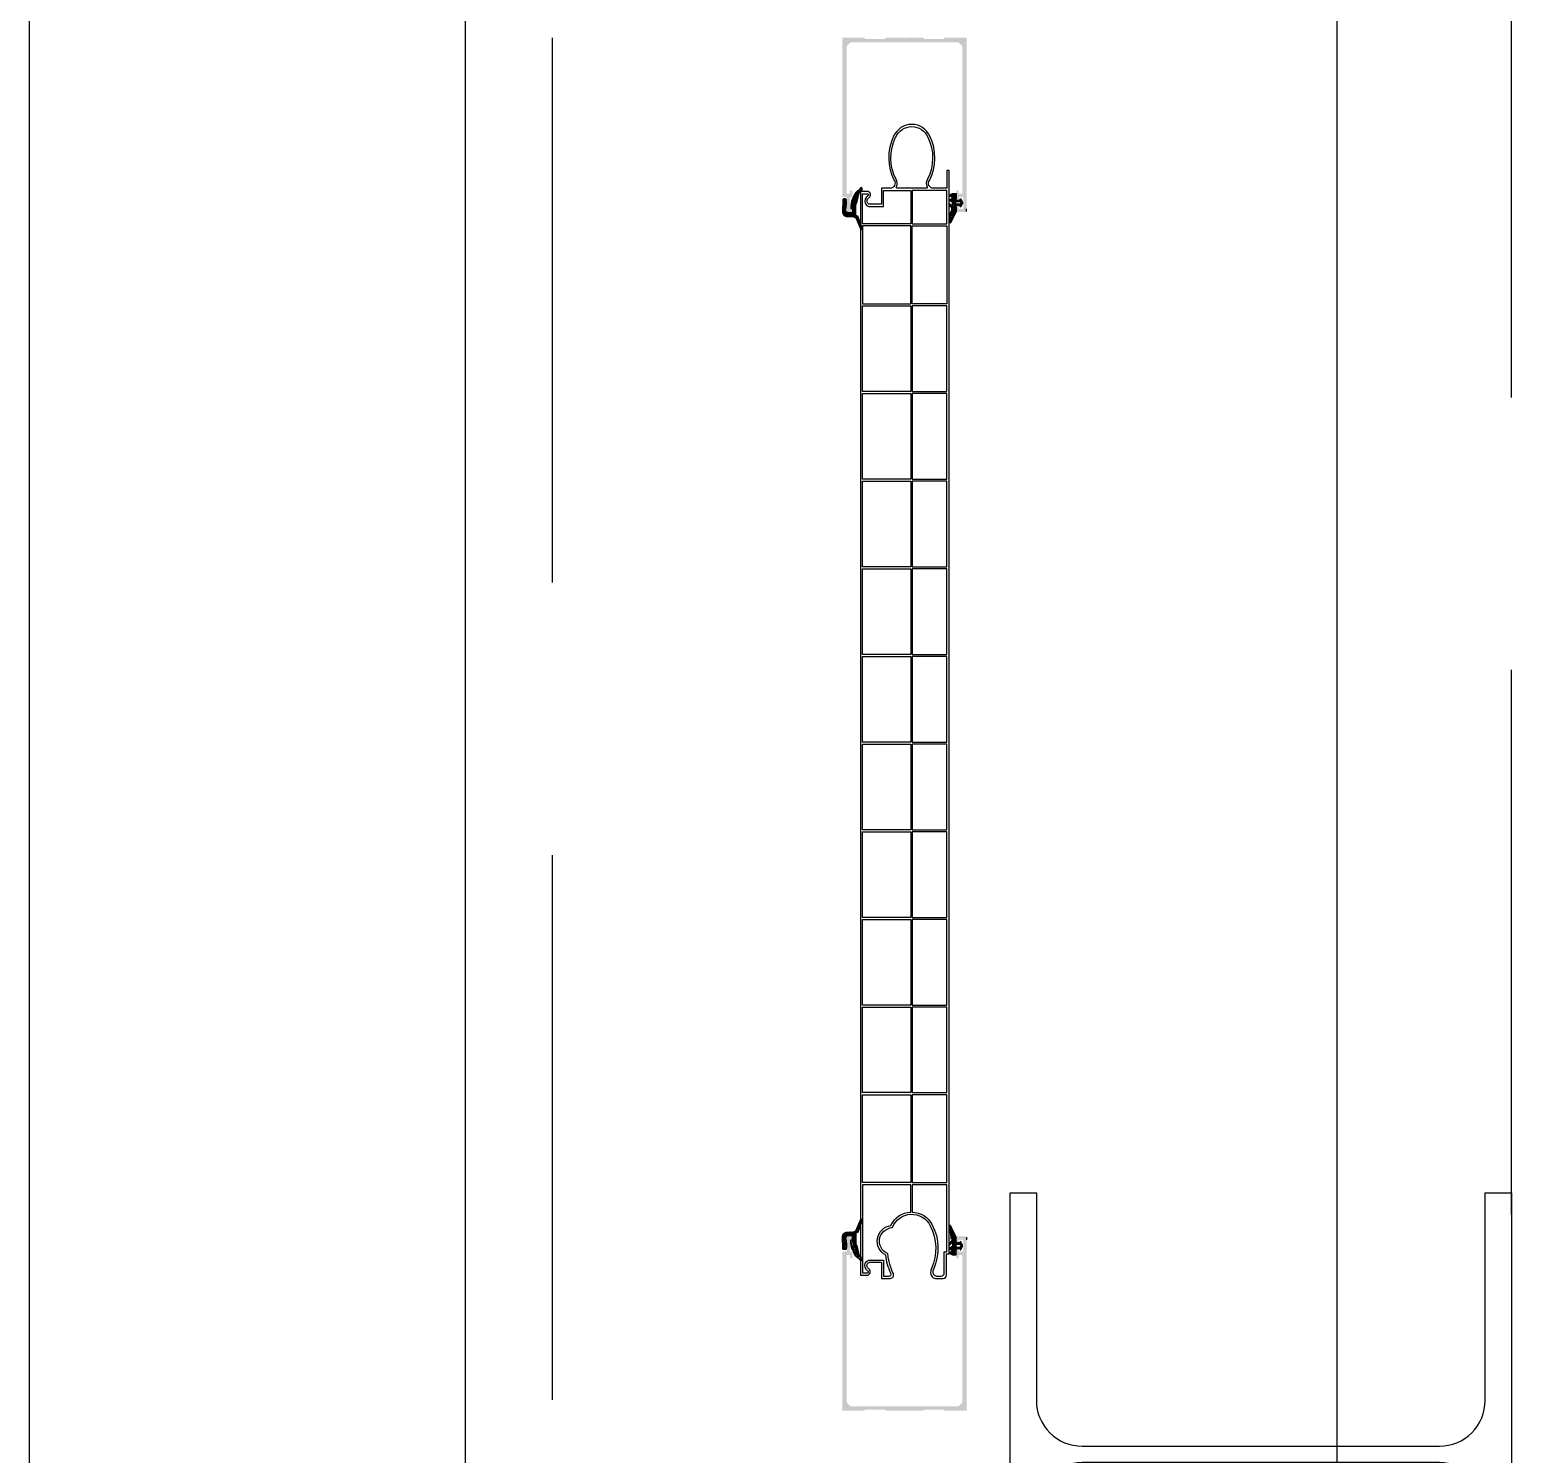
# Model space of a CAD drawing. Header units: millimetres. Extents: x -10134 to 185601, y -10232 to 93662.
# Drawn here: x 29584 to 30264, y 33011 to 33664 of the extents above; entities that cross this region are included whole.
import ezdxf

# ---------------------------------------------------------------- set-up
doc = ezdxf.new("R2010")
doc.units = ezdxf.units.MM
doc.header["$LTSCALE"] = 100
doc.linetypes.add('B0403', pattern=[3.75, 2.5, -1.25])
for name, color, linetype in [('A--L21', 8, 'Continuous'), ('A--L28', 8, 'Continuous'), ('AL$7A---_STRAMIEN', 1, 'Continuous')]:
    doc.layers.add(name, color=color, linetype=linetype)
pattern_1 = [(225, (30079.8289, 33228.6992), (0.3535534, -0.3535534), []), (315, (30079.8289, 33228.6992), (1.0606602, -0.3535534), [1.25, -0.75])]
pattern_2 = [(135, (30079.8289, 33462.54143), (0.3535534, 0.3535534), []), (45, (30079.8289, 33462.54143), (1.0606602, 0.3535534), [1.25, -0.75])]

msp = doc.modelspace()

# ---------------------------------------------------------------- hatches: boundary and pattern name
at = {"layer": 'A--L21'}
h = msp.add_hatch(dxfattribs=at)
h.set_pattern_fill('ANSI33', color=256, scale=4, angle=-90, style=0)
h.set_pattern_definition([(135, (30079.8289, 33462.5414), (0.7071068, 0.7071068), []), (135, (30079.1218, 33462.5414), (0.7071068, 0.7071068), [0.5, -0.25])])
edge = h.paths.add_edge_path()
edge.add_arc((29977.09, 33660.42), 0.2, 90, 135.00135, ccw=False)
edge.add_line((29977.09, 33660.62), (29985.13, 33660.62))
edge.add_arc((29985.13, 33660.42), 0.2, 45.00052, 90, ccw=False)
edge.add_line((29985.27, 33660.56), (29985.37, 33660.46))
edge.add_arc((29985.51, 33660.6), 0.2, 225.00052, 314.99948)
edge.add_line((29985.65, 33660.46), (29985.75, 33660.56))
edge.add_arc((29985.89, 33660.42), 0.2, 90, 134.99948, ccw=False)
edge.add_line((29985.89, 33660.62), (29993.93, 33660.62))
edge.add_arc((29993.93, 33660.42), 0.2, 44.99865, 90, ccw=False)
edge.add_line((29994.07, 33660.56), (29994.45, 33660.18))
edge.add_arc((29994.59, 33660.32), 0.2, 224.99865, 270)
edge.add_line((29994.59, 33660.12), (30003.43, 33660.12))
edge.add_arc((30003.43, 33660.32), 0.2, 270, 314.99949)
edge.add_line((30003.57, 33660.18), (30003.95, 33660.56))
edge.add_arc((30004.09, 33660.42), 0.2, 90, 134.99949, ccw=False)
edge.add_line((30004.09, 33660.62), (30013.81, 33660.62))
edge.add_arc((30013.81, 33660.42), 0.2, 0, 90, ccw=False)
edge.add_line((30014.01, 33660.42), (30014.01, 33580.82))
edge.add_arc((30013.81, 33580.82), 0.2, -90, 0, ccw=False)
edge.add_line((30013.81, 33580.62), (30009.51, 33580.62))
edge.add_arc((30009.51, 33580.82), 0.2, 180, 270, ccw=False)
edge.add_line((30009.31, 33580.82), (30009.31, 33583.42))
edge.add_arc((30009.51, 33583.42), 0.2, 90, 180, ccw=False)
edge.add_line((30009.51, 33583.62), (30010.11, 33583.62))
edge.add_arc((30010.11, 33583.42), 0.2, 0, 90, ccw=False)
edge.add_line((30010.31, 33583.42), (30010.31, 33582.32))
edge.add_arc((30010.51, 33582.32), 0.2, 180, 270)
edge.add_line((30010.51, 33582.12), (30012.31, 33582.12))
edge.add_arc((30012.31, 33582.32), 0.2, 270, 360)
edge.add_line((30012.51, 33582.32), (30012.51, 33587.42))
edge.add_arc((30012.31, 33587.42), 0.2, 0, 90)
edge.add_line((30012.31, 33587.62), (30010.51, 33587.62))
edge.add_arc((30010.51, 33587.42), 0.2, 90, 180)
edge.add_line((30010.31, 33587.42), (30010.31, 33586.32))
edge.add_arc((30010.11, 33586.32), 0.2, -90, 0, ccw=False)
edge.add_line((30010.11, 33586.12), (30009.51, 33586.12))
edge.add_arc((30009.51, 33586.32), 0.2, 180, 270, ccw=False)
edge.add_line((30009.31, 33586.32), (30009.31, 33590.42))
edge.add_arc((30009.51, 33590.42), 0.2, 90, 180, ccw=False)
edge.add_line((30009.51, 33590.62), (30010.11, 33590.62))
edge.add_arc((30010.11, 33590.42), 0.2, 0, 90, ccw=False)
edge.add_line((30010.31, 33590.42), (30010.31, 33589.32))
edge.add_arc((30010.51, 33589.32), 0.2, 180, 270)
edge.add_line((30010.51, 33589.12), (30011.81, 33589.12))
edge.add_arc((30011.81, 33589.32), 0.2, 270, 360)
edge.add_line((30012.01, 33589.32), (30012.01, 33656.74))
edge.add_arc((30011.81, 33656.74), 0.2, 0, 45.00044)
edge.add_line((30011.95, 33656.88), (30010.27, 33658.56))
edge.add_arc((30010.13, 33658.42), 0.2, 45.00044, 90)
edge.add_line((30010.13, 33658.62), (29960.89, 33658.62))
edge.add_arc((29960.89, 33658.42), 0.2, 90, 135)
edge.add_line((29960.75, 33658.56), (29959.07, 33656.88))
edge.add_arc((29959.21, 33656.74), 0.2, 135, 180)
edge.add_line((29959.01, 33656.74), (29959.01, 33589.32))
edge.add_arc((29959.21, 33589.32), 0.2, 180, 270)
edge.add_line((29959.21, 33589.12), (29960.31, 33589.12))
edge.add_arc((29960.31, 33589.32), 0.2, 270, 360)
edge.add_line((29960.51, 33589.32), (29960.51, 33590.42))
edge.add_arc((29960.71, 33590.42), 0.2, 90, 180, ccw=False)
edge.add_line((29960.71, 33590.62), (29961.31, 33590.62))
edge.add_arc((29961.31, 33590.42), 0.2, 0, 90, ccw=False)
edge.add_line((29961.51, 33590.42), (29961.51, 33587.82))
edge.add_arc((29961.31, 33587.82), 0.2, -90, 0, ccw=False)
edge.add_line((29961.31, 33587.62), (29960.71, 33587.62))
edge.add_arc((29960.71, 33587.42), 0.2, 90, 180)
edge.add_line((29960.51, 33587.42), (29960.51, 33581.82))
edge.add_arc((29960.71, 33581.82), 0.2, 180.00679, 320.58665)
edge.add_line((29960.86, 33581.69), (29961.15, 33582.05))
edge.add_arc((29961.31, 33581.92), 0.2, 0.00121, 140.58107, ccw=False)
edge.add_line((29961.51, 33581.92), (29961.51, 33580.82))
edge.add_arc((29961.31, 33580.82), 0.2, -90, 0, ccw=False)
edge.add_line((29961.31, 33580.62), (29959.21, 33580.62))
edge.add_arc((29959.21, 33580.82), 0.2, 180, 270, ccw=False)
edge.add_line((29959.01, 33580.82), (29959.01, 33587.42))
edge.add_arc((29958.81, 33587.42), 0.2, 0, 90)
edge.add_line((29958.81, 33587.62), (29957.21, 33587.62))
edge.add_arc((29957.21, 33587.82), 0.2, 180, 270, ccw=False)
edge.add_line((29957.01, 33587.82), (29957.01, 33660.42))
edge.add_arc((29957.21, 33660.42), 0.2, 90, 180, ccw=False)
edge.add_line((29957.21, 33660.62), (29966.93, 33660.62))
edge.add_arc((29966.93, 33660.42), 0.2, 45.00034, 90, ccw=False)
edge.add_line((29967.07, 33660.56), (29967.45, 33660.18))
edge.add_arc((29967.59, 33660.32), 0.2, 225.00034, 270)
edge.add_line((29967.59, 33660.12), (29976.43, 33660.12))
edge.add_arc((29976.43, 33660.32), 0.2, 270, 315.00135)
edge.add_line((29976.57, 33660.18), (29976.95, 33660.56))
h = msp.add_hatch(dxfattribs=at)
h.set_pattern_fill('ANSI38', color=256, scale=4, angle=-90, style=0)
h.set_pattern_definition(pattern_2)
edge = h.paths.add_edge_path()
edge.add_arc((29963.92, 33579.58), 0.8, 180, 281.72277, ccw=False)
edge.add_line((29963.12, 33579.58), (29963.12, 33583.98))
edge.add_arc((29964.12, 33583.98), 1, 121.23186, 180, ccw=False)
edge.add_line((29963.6, 33584.84), (29964.72, 33589.47))
edge.add_arc((29964.11, 33591.37), 2, 287.69641, 360)
edge.add_arc((29965.59, 33591.35), 0.52, 2.17171, 175.81455)
edge.add_arc((29963.78, 33591.85), 1.37, 275.39594, 340.39667, ccw=False)
edge.add_arc((29972.64, 33582.52), 11.82, 137.63964, 180.49079)
edge.add_arc((29961.02, 33582.37), 0.202, 166.33248, 323.66066)
edge.add_line((29961.18, 33582.25), (29961.26, 33582.44))
edge.add_arc((29961.42, 33582.32), 0.2, 0, 141.35717, ccw=False)
edge.add_line((29961.62, 33582.32), (29961.62, 33580.57))
edge.add_arc((29961.42, 33580.57), 0.2, -90, 0, ccw=False)
edge.add_line((29961.42, 33580.37), (29959.72, 33580.37))
edge.add_arc((29959.54, 33581.44), 1.09, 158.62653, 279.16807, ccw=False)
edge.add_arc((29949.36, 33584.6), 9.57, 343.22935, 371.31157)
edge.add_arc((29958.46, 33586.39), 0.3, 17.15769, 90)
edge.add_line((29958.46, 33586.69), (29957.63, 33586.69))
edge.add_arc((29957.61, 33586.29), 0.4, 87.78346, 170.8473)
edge.add_line((29957.22, 33586.36), (29957.02, 33580.64))
edge.add_arc((29959.02, 33580.64), 2, 179.98521, 261.40737)
edge.add_line((29958.72, 33578.67), (29961.89, 33578.5))
edge.add_arc((29961.87, 33576.5), 2, 51.41587, 89.48724, ccw=False)
edge.add_line((29963.12, 33578.06), (29965.51, 33572.73))
edge.add_arc((29965.78, 33573.03), 0.4, 227.70408, 412.97068)
edge.add_line((29966.02, 33573.35), (29964.08, 33578.8))
h = msp.add_hatch(dxfattribs=at)
h.set_pattern_fill('ANSI38', color=256, scale=4, angle=-90, style=0)
h.set_pattern_definition(pattern_2)
edge = h.paths.add_edge_path(flags=16)
edge.add_line((30009.58, 33585.47), (30010.78, 33585.47))
edge.add_arc((30010.78, 33584.87), 0.6, -90, 90, ccw=False)
edge.add_line((30010.78, 33584.27), (30009.58, 33584.27))
edge.add_arc((30009.58, 33584.87), 0.6, 90, 270, ccw=False)
edge = h.paths.add_edge_path()
edge.add_arc((30006.48, 33588.32), 0.2, 117.2079, 232.68113, ccw=False)
edge.add_line((30006.38, 33588.5), (30007.48, 33589.12))
edge.add_line((30007.48, 33589.12), (30009.28, 33589.12))
edge.add_line((30009.28, 33589.12), (30009.28, 33586.72))
edge.add_arc((30009.28, 33586.42), 0.3, 90, 270)
edge.add_line((30009.28, 33586.12), (30010.78, 33586.12))
edge.add_arc((30010.78, 33586.32), 0.2, 270, 328.53585)
edge.add_line((30010.95, 33586.22), (30011.05, 33586.6))
edge.add_arc((30011.23, 33586.52), 0.2, 38.90842, 158.41652, ccw=False)
edge.add_line((30011.39, 33586.65), (30011.97, 33585.49))
edge.add_arc((30011.18, 33584.87), 1, 0, 37.83844, ccw=False)
edge.add_arc((30011.18, 33584.87), 1, -37.83844, 0, ccw=False)
edge.add_line((30011.97, 33584.26), (30011.39, 33583.1))
edge.add_arc((30011.23, 33583.22), 0.2, 201.58348, 321.09158, ccw=False)
edge.add_line((30011.05, 33583.15), (30010.95, 33583.53))
edge.add_arc((30010.78, 33583.42), 0.2, 31.46415, 90)
edge.add_line((30010.78, 33583.62), (30009.28, 33583.62))
edge.add_arc((30009.28, 33583.32), 0.3, 90, 270)
edge.add_line((30009.28, 33583.02), (30009.28, 33580.81))
edge.add_line((30009.28, 33580.81), (30006.59, 33575.68))
edge.add_arc((30006.36, 33576.01), 0.4, 131.06313, 305.80283, ccw=False)
edge.add_line((30006.09, 33576.31), (30006.84, 33580.95))
edge.add_arc((30005.88, 33581.97), 1.4, 313.62576, 407.82271)
edge.add_line((30006.82, 33583), (30006.03, 33583.98))
edge.add_arc((30006.24, 33584.19), 0.3, 66.9851, 224.02736, ccw=False)
edge.add_line((30006.36, 33584.46), (30007.14, 33583.67))
edge.add_arc((30007.28, 33583.82), 0.2, 229.00448, 360)
edge.add_line((30007.48, 33583.82), (30007.48, 33585.03))
edge.add_arc((30007.28, 33585.03), 0.2, 360, 417.35877)
edge.add_line((30007.38, 33585.2), (30006.36, 33585.96))
edge.add_arc((30006.48, 33586.12), 0.2, 126.94629, 233.75975, ccw=False)
edge.add_line((30006.36, 33586.28), (30007.35, 33587.04))
edge.add_arc((30007.28, 33587.22), 0.2, 293.10613, 426.89387)
edge.add_line((30007.35, 33587.41), (30006.35, 33588.16))
h = msp.add_hatch(dxfattribs=at)
h.set_pattern_fill('ANSI38', color=256, scale=4, angle=-180, style=0)
h.set_pattern_definition(pattern_1)
edge = h.paths.add_edge_path()
edge.add_arc((29963.92, 33111.66), 0.8, 78.27723, 180)
edge.add_line((29963.12, 33111.66), (29963.12, 33107.26))
edge.add_arc((29964.12, 33107.26), 1, 180, 238.76814)
edge.add_line((29963.6, 33106.4), (29964.72, 33101.77))
edge.add_arc((29964.11, 33099.87), 2, 0, 72.30359, ccw=False)
edge.add_arc((29965.59, 33099.89), 0.52, 184.18545, 357.82829, ccw=False)
edge.add_arc((29963.78, 33099.39), 1.37, 19.60333, 84.60406)
edge.add_arc((29972.64, 33108.72), 11.82, 179.50921, 222.36036, ccw=False)
edge.add_arc((29961.02, 33108.87), 0.202, 36.33934, 193.66752, ccw=False)
edge.add_line((29961.18, 33108.99), (29961.26, 33108.8))
edge.add_arc((29961.42, 33108.92), 0.2, 218.64283, 360)
edge.add_line((29961.62, 33108.92), (29961.62, 33110.68))
edge.add_arc((29961.42, 33110.68), 0.2, 360, 450)
edge.add_line((29961.42, 33110.88), (29959.72, 33110.88))
edge.add_arc((29959.54, 33109.8), 1.09, 80.83193, 201.37347)
edge.add_arc((29949.36, 33106.64), 9.57, -11.31157, 16.77065, ccw=False)
edge.add_arc((29958.46, 33104.85), 0.3, 270, 342.84231, ccw=False)
edge.add_line((29958.46, 33104.55), (29957.63, 33104.55))
edge.add_arc((29957.61, 33104.95), 0.4, 189.1527, 272.21654, ccw=False)
edge.add_line((29957.22, 33104.88), (29957.02, 33110.6))
edge.add_arc((29959.02, 33110.6), 2, 98.59263, 180.01479, ccw=False)
edge.add_line((29958.72, 33112.58), (29961.89, 33112.74))
edge.add_arc((29961.87, 33114.74), 2, 270.51276, 308.58413)
edge.add_line((29963.12, 33113.18), (29965.51, 33118.51))
edge.add_arc((29965.78, 33118.21), 0.4, -52.97068, 132.29592, ccw=False)
edge.add_line((29966.02, 33117.89), (29964.08, 33112.44))
h = msp.add_hatch(dxfattribs=at)
h.set_pattern_fill('ANSI33', color=256, scale=4, angle=-180, style=0)
h.set_pattern_definition([(225, (30079.8289, 33228.6992), (0.7071068, -0.7071068), []), (225, (30079.1218, 33228.6992), (0.7071068, -0.7071068), [0.5, -0.25])])
edge = h.paths.add_edge_path()
edge.add_arc((29977.09, 33030.82), 0.2, 224.99865, 270)
edge.add_line((29977.09, 33030.62), (29985.13, 33030.62))
edge.add_arc((29985.13, 33030.82), 0.2, 270, 314.99948)
edge.add_line((29985.27, 33030.68), (29985.37, 33030.78))
edge.add_arc((29985.51, 33030.64), 0.2, 45.00052, 134.99948, ccw=False)
edge.add_line((29985.65, 33030.78), (29985.75, 33030.68))
edge.add_arc((29985.89, 33030.82), 0.2, 225.00052, 270)
edge.add_line((29985.89, 33030.62), (29993.93, 33030.62))
edge.add_arc((29993.93, 33030.82), 0.2, 270, 315.00135)
edge.add_line((29994.07, 33030.68), (29994.45, 33031.06))
edge.add_arc((29994.59, 33030.92), 0.2, 90, 135.00135, ccw=False)
edge.add_line((29994.59, 33031.12), (30003.43, 33031.12))
edge.add_arc((30003.43, 33030.92), 0.2, 45.00051, 90, ccw=False)
edge.add_line((30003.57, 33031.06), (30003.95, 33030.68))
edge.add_arc((30004.09, 33030.82), 0.2, 225.00051, 270)
edge.add_line((30004.09, 33030.62), (30013.81, 33030.62))
edge.add_arc((30013.81, 33030.82), 0.2, 270, 360)
edge.add_line((30014.01, 33030.82), (30014.01, 33110.42))
edge.add_arc((30013.81, 33110.42), 0.2, 0, 90)
edge.add_line((30013.81, 33110.62), (30009.51, 33110.62))
edge.add_arc((30009.51, 33110.42), 0.2, 90, 180)
edge.add_line((30009.31, 33110.42), (30009.31, 33107.82))
edge.add_arc((30009.51, 33107.82), 0.2, 180, 270)
edge.add_line((30009.51, 33107.62), (30010.11, 33107.62))
edge.add_arc((30010.11, 33107.82), 0.2, 270, 360)
edge.add_line((30010.31, 33107.82), (30010.31, 33108.92))
edge.add_arc((30010.51, 33108.92), 0.2, 90, 180, ccw=False)
edge.add_line((30010.51, 33109.12), (30012.31, 33109.12))
edge.add_arc((30012.31, 33108.92), 0.2, 0, 90, ccw=False)
edge.add_line((30012.51, 33108.92), (30012.51, 33103.82))
edge.add_arc((30012.31, 33103.82), 0.2, -90, 0, ccw=False)
edge.add_line((30012.31, 33103.62), (30010.51, 33103.62))
edge.add_arc((30010.51, 33103.82), 0.2, 180, 270, ccw=False)
edge.add_line((30010.31, 33103.82), (30010.31, 33104.92))
edge.add_arc((30010.11, 33104.92), 0.2, 0, 90)
edge.add_line((30010.11, 33105.12), (30009.51, 33105.12))
edge.add_arc((30009.51, 33104.92), 0.2, 90, 180)
edge.add_line((30009.31, 33104.92), (30009.31, 33100.82))
edge.add_arc((30009.51, 33100.82), 0.2, 180, 270)
edge.add_line((30009.51, 33100.62), (30010.11, 33100.62))
edge.add_arc((30010.11, 33100.82), 0.2, 270, 360)
edge.add_line((30010.31, 33100.82), (30010.31, 33101.92))
edge.add_arc((30010.51, 33101.92), 0.2, 90, 180, ccw=False)
edge.add_line((30010.51, 33102.12), (30011.81, 33102.12))
edge.add_arc((30011.81, 33101.92), 0.2, 0, 90, ccw=False)
edge.add_line((30012.01, 33101.92), (30012.01, 33034.5))
edge.add_arc((30011.81, 33034.5), 0.2, -45.00044, 0, ccw=False)
edge.add_line((30011.95, 33034.36), (30010.27, 33032.68))
edge.add_arc((30010.13, 33032.82), 0.2, 270, 314.99956, ccw=False)
edge.add_line((30010.13, 33032.62), (29960.89, 33032.62))
edge.add_arc((29960.89, 33032.82), 0.2, 225, 270, ccw=False)
edge.add_line((29960.75, 33032.68), (29959.07, 33034.36))
edge.add_arc((29959.21, 33034.5), 0.2, 180, 225, ccw=False)
edge.add_line((29959.01, 33034.5), (29959.01, 33101.92))
edge.add_arc((29959.21, 33101.92), 0.2, 90, 180, ccw=False)
edge.add_line((29959.21, 33102.12), (29960.31, 33102.12))
edge.add_arc((29960.31, 33101.92), 0.2, 0, 90, ccw=False)
edge.add_line((29960.51, 33101.92), (29960.51, 33100.82))
edge.add_arc((29960.71, 33100.82), 0.2, 180, 270)
edge.add_line((29960.71, 33100.62), (29961.31, 33100.62))
edge.add_arc((29961.31, 33100.82), 0.2, 270, 360)
edge.add_line((29961.51, 33100.82), (29961.51, 33103.42))
edge.add_arc((29961.31, 33103.42), 0.2, 360, 450)
edge.add_line((29961.31, 33103.62), (29960.71, 33103.62))
edge.add_arc((29960.71, 33103.82), 0.2, 180, 270, ccw=False)
edge.add_line((29960.51, 33103.82), (29960.51, 33109.42))
edge.add_arc((29960.71, 33109.42), 0.2, 39.41335, 179.99321, ccw=False)
edge.add_line((29960.86, 33109.55), (29961.15, 33109.19))
edge.add_arc((29961.31, 33109.32), 0.2, 219.41893, 359.99879)
edge.add_line((29961.51, 33109.32), (29961.51, 33110.42))
edge.add_arc((29961.31, 33110.42), 0.2, 360, 450)
edge.add_line((29961.31, 33110.62), (29959.21, 33110.62))
edge.add_arc((29959.21, 33110.42), 0.2, 90, 180)
edge.add_line((29959.01, 33110.42), (29959.01, 33103.82))
edge.add_arc((29958.81, 33103.82), 0.2, -90, 0, ccw=False)
edge.add_line((29958.81, 33103.62), (29957.21, 33103.62))
edge.add_arc((29957.21, 33103.42), 0.2, 90, 180)
edge.add_line((29957.01, 33103.42), (29957.01, 33030.82))
edge.add_arc((29957.21, 33030.82), 0.2, 180, 270)
edge.add_line((29957.21, 33030.62), (29966.93, 33030.62))
edge.add_arc((29966.93, 33030.82), 0.2, 270, 314.99966)
edge.add_line((29967.07, 33030.68), (29967.45, 33031.06))
edge.add_arc((29967.59, 33030.92), 0.2, 90, 134.99966, ccw=False)
edge.add_line((29967.59, 33031.12), (29976.43, 33031.12))
edge.add_arc((29976.43, 33030.92), 0.2, 44.99865, 90, ccw=False)
edge.add_line((29976.57, 33031.06), (29976.95, 33030.68))
h = msp.add_hatch(dxfattribs=at)
h.set_pattern_fill('ANSI38', color=256, scale=4, angle=-180, style=0)
h.set_pattern_definition(pattern_1)
edge = h.paths.add_edge_path(flags=16)
edge.add_line((30009.58, 33105.77), (30010.78, 33105.77))
edge.add_arc((30010.78, 33106.37), 0.6, 270, 450)
edge.add_line((30010.78, 33106.97), (30009.58, 33106.97))
edge.add_arc((30009.58, 33106.37), 0.6, 90, 270)
edge = h.paths.add_edge_path()
edge.add_arc((30006.48, 33102.92), 0.2, 127.31887, 242.7921)
edge.add_line((30006.38, 33102.74), (30007.48, 33102.12))
edge.add_line((30007.48, 33102.12), (30009.28, 33102.12))
edge.add_line((30009.28, 33102.12), (30009.28, 33104.52))
edge.add_arc((30009.28, 33104.82), 0.3, 90, 270, ccw=False)
edge.add_line((30009.28, 33105.12), (30010.78, 33105.12))
edge.add_arc((30010.78, 33104.92), 0.2, 31.46415, 90, ccw=False)
edge.add_line((30010.95, 33105.02), (30011.05, 33104.64))
edge.add_arc((30011.23, 33104.72), 0.2, 201.58348, 321.09158)
edge.add_line((30011.39, 33104.59), (30011.97, 33105.75))
edge.add_arc((30011.18, 33106.37), 1, 322.16156, 360)
edge.add_arc((30011.18, 33106.37), 1, 360, 397.83844)
edge.add_line((30011.97, 33106.98), (30011.39, 33108.14))
edge.add_arc((30011.23, 33108.02), 0.2, 38.90842, 158.41652)
edge.add_line((30011.05, 33108.09), (30010.95, 33107.71))
edge.add_arc((30010.78, 33107.82), 0.2, 270, 328.53585, ccw=False)
edge.add_line((30010.78, 33107.62), (30009.28, 33107.62))
edge.add_arc((30009.28, 33107.92), 0.3, 90, 270, ccw=False)
edge.add_line((30009.28, 33108.22), (30009.28, 33110.43))
edge.add_line((30009.28, 33110.43), (30006.59, 33115.56))
edge.add_arc((30006.36, 33115.24), 0.4, 54.19717, 228.93687)
edge.add_line((30006.09, 33114.93), (30006.84, 33110.29))
edge.add_arc((30005.88, 33109.27), 1.4, -47.82271, 46.37424, ccw=False)
edge.add_line((30006.82, 33108.24), (30006.03, 33107.26))
edge.add_arc((30006.24, 33107.05), 0.3, 135.97264, 293.0149)
edge.add_line((30006.36, 33106.78), (30007.14, 33107.58))
edge.add_arc((30007.28, 33107.42), 0.2, 0, 130.99552, ccw=False)
edge.add_line((30007.48, 33107.42), (30007.48, 33106.21))
edge.add_arc((30007.28, 33106.21), 0.2, -57.35877, 0, ccw=False)
edge.add_line((30007.38, 33106.05), (30006.36, 33105.28))
edge.add_arc((30006.48, 33105.12), 0.2, 126.24025, 233.05371)
edge.add_line((30006.36, 33104.96), (30007.35, 33104.2))
edge.add_arc((30007.28, 33104.02), 0.2, -66.89387, 66.89387, ccw=False)
edge.add_line((30007.35, 33103.83), (30006.35, 33103.08))

# ---------------------------------------------------------------- linework, layer by layer
at = {"layer": 'A--L21', "linetype": 'B0403'}
for p, q in [((29824.01, 17660.62), (29824.01, 88370.62)), ((30264.01, 18120.62), (30264.01, 45510.62))]:
    msp.add_line(p, q, dxfattribs=at)
at = {"layer": 'A--L21'}
for p, q in [((29784.01, 27810.62), (29784.01, 78210.62)), ((29584.01, 28010.62), (29584.01, 78010.62)), ((30014.01, 33580.92), (30014.01, 33582.12)), ((30014.01, 33110.32), (30014.01, 33109.12))]:
    msp.add_line(p, q, dxfattribs=at)
for points in [[(29977.75, 33102.76, -0.786352), (29979.81, 33114.66, 0.289246), (29979.98, 33114.79, -0.649582), (29997.32, 33115.5, -0.228645), (29997.84, 33095.94, 0.241202), (29998.02, 33092.32, 0.267949), (29999.7, 33091.36), (30003.25, 33091.36, 0.414214), (30004.77, 33092.88), (30004.77, 33102.56), (30006, 33102.56), (30006.01, 33599.76), (30004.99, 33599.76), (30004.99, 33591.61), (29998.74, 33591.61, -0.614899), (29996.94, 33595.18, 0.235201), (29997.16, 33615.42, 0.299118), (29988.84, 33620.89, 0.299118), (29980.52, 33615.42, 0.235201), (29980.74, 33595.18, -0.614899), (29978.94, 33591.61), (29974.9, 33591.61), (29974.9, 33584.23), (29969.65, 33584.23, -0.538226), (29968.43, 33586.39, -0.051879), (29969.56, 33587.59, 0.668905), (29968.39, 33590.08), (29965.28, 33590.08), (29965.26, 33092.88), (29968.19, 33092.88, 0.615588), (29969.55, 33095.27, -0.001528), (29968.57, 33096.42, -0.603288), (29969.64, 33098.74), (29974.68, 33098.74, -0.414214), (29974.89, 33098.53), (29974.89, 33091.56, 0.414214), (29975.09, 33091.36), (29978.92, 33091.36, 0.230022), (29980.29, 33092.11, 0.182419), (29980.39, 33093.47, -0.086574), (29977.87, 33102.6)], [(29981.46, 33615.02, -0.299118), (29988.84, 33619.87, -0.299118), (29996.22, 33615.02, -0.232962), (29996.12, 33595.78, 0.291468), (29995.88, 33592.29, -0.569521), (29995.48, 33591.61), (29982.2, 33591.61, -0.569521), (29981.8, 33592.29, 0.280699), (29981.65, 33595.64, -0.235201), (29981.44, 33614.98, -0.235201)], [(29998.23, 33115.97, -0.228645), (29998.77, 33095.52, 0.106177), (29998.51, 33094.31, 0.414214), (30000.44, 33092.37), (30002.23, 33092.37, 0.414214), (30003.76, 33093.9), (30003.76, 33103.58), (30004.98, 33103.58), (30004.98, 33108.67), (30004.98, 33134.33), (29988.99, 33134.33), (29988.99, 33121.8, -0.279737), (29998.22, 33115.98)]]:
    msp.add_lwpolyline(points, format="xyb", dxfattribs=at)
at = {"layer": 'A--L21', "linetype": 'Continuous'}
for points in [[(29964.08, 33578.8, -0.475492), (29963.12, 33579.58), (29963.12, 33583.98, -0.262197), (29963.6, 33584.84), (29964.72, 33589.47, 0.326385), (29966.11, 33591.37, 0.946007), (29965.07, 33591.39, -0.291477), (29963.91, 33590.48, 0.189183), (29960.82, 33582.42, 0.819425), (29961.18, 33582.25), (29961.26, 33582.44, -0.70907), (29961.62, 33582.32), (29961.62, 33580.57, -0.414214), (29961.42, 33580.37), (29959.72, 33580.37, -0.580505), (29958.53, 33581.84, 0.123149), (29958.75, 33586.48, 0.328988), (29958.46, 33586.69), (29957.63, 33586.69, 0.379185), (29957.22, 33586.36), (29957.02, 33580.64, 0.371014), (29958.72, 33578.67), (29961.89, 33578.5, -0.167663), (29963.12, 33578.06), (29965.51, 33572.73, 1.047049), (29966.02, 33573.35)], [(30006.35, 33588.16, -0.551308), (30006.38, 33588.5), (30007.48, 33589.12), (30009.28, 33589.12), (30009.28, 33586.72, 1), (30009.28, 33586.12), (30010.78, 33586.12, 0.261114), (30010.95, 33586.22), (30011.05, 33586.6, -0.574492), (30011.39, 33586.65), (30011.97, 33585.49, -0.166618), (30012.18, 33584.87, -0.166618), (30011.97, 33584.26), (30011.39, 33583.1, -0.574492), (30011.05, 33583.15), (30010.95, 33583.53, 0.261114), (30010.78, 33583.62), (30009.28, 33583.62, 1), (30009.28, 33583.02), (30009.28, 33580.81), (30006.59, 33575.68, -0.955117), (30006.09, 33576.31), (30006.84, 33580.95, 0.435835), (30006.82, 33583), (30006.03, 33583.98, -0.817342), (30006.36, 33584.46), (30007.14, 33583.67, 0.643194), (30007.48, 33583.82), (30007.48, 33585.03, 0.255635), (30007.38, 33585.2), (30006.36, 33585.96, -0.503021), (30006.36, 33586.28), (30007.35, 33587.04, 0.660555), (30007.35, 33587.41)], [(30009.58, 33585.47), (30010.78, 33585.47, -1), (30010.78, 33584.27), (30009.58, 33584.27, -1)], [(29964.08, 33112.44, 0.475492), (29963.12, 33111.66), (29963.12, 33107.26, 0.262197), (29963.6, 33106.4), (29964.72, 33101.77, -0.326385), (29966.11, 33099.87, -0.946007), (29965.07, 33099.85, 0.291477), (29963.91, 33100.76, -0.189183), (29960.82, 33108.83, -0.819425), (29961.18, 33108.99), (29961.26, 33108.8, 0.70907), (29961.62, 33108.92), (29961.62, 33110.68, 0.414214), (29961.42, 33110.88), (29959.72, 33110.88, 0.580505), (29958.53, 33109.4, -0.123149), (29958.75, 33104.76, -0.328988), (29958.46, 33104.55), (29957.63, 33104.55, -0.379185), (29957.22, 33104.88), (29957.02, 33110.6, -0.371014), (29958.72, 33112.58), (29961.89, 33112.74, 0.167663), (29963.12, 33113.18), (29965.51, 33118.51, -1.047049), (29966.02, 33117.89)], [(30006.35, 33103.08, 0.551308), (30006.38, 33102.74), (30007.48, 33102.12), (30009.28, 33102.12), (30009.28, 33104.52, -1), (30009.28, 33105.12), (30010.78, 33105.12, -0.261114), (30010.95, 33105.02), (30011.05, 33104.64, 0.574492), (30011.39, 33104.59), (30011.97, 33105.75, 0.166618), (30012.18, 33106.37, 0.166618), (30011.97, 33106.98), (30011.39, 33108.14, 0.574492), (30011.05, 33108.09), (30010.95, 33107.71, -0.261114), (30010.78, 33107.62), (30009.28, 33107.62, -1), (30009.28, 33108.22), (30009.28, 33110.43), (30006.59, 33115.56, 0.955117), (30006.09, 33114.93), (30006.84, 33110.29, -0.435835), (30006.82, 33108.24), (30006.03, 33107.26, 0.817342), (30006.36, 33106.78), (30007.14, 33107.58, -0.643194), (30007.48, 33107.42), (30007.48, 33106.21, -0.255635), (30007.38, 33106.05), (30006.36, 33105.28, 0.503021), (30006.36, 33104.96), (30007.35, 33104.2, -0.660555), (30007.35, 33103.83)], [(30009.58, 33105.77), (30010.78, 33105.77, 1), (30010.78, 33106.97), (30009.58, 33106.97, 1)]]:
    msp.add_lwpolyline(points, format="xyb", close=True, dxfattribs=at)
at = {"layer": 'A--L21'}
for points in [[(29969.65, 33583.21), (29975.92, 33583.21), (29975.92, 33590.59), (29988.38, 33590.59), (29988.38, 33575.32), (29966.29, 33575.32), (29966.29, 33589.06), (29968.6, 33589.06, -0.652088), (29968.85, 33588.32, 0.105395), (29967.86, 33587.31, 0.031809), (29967.49, 33586.44, 0.53387)], [(29969.64, 33099.76), (29975.7, 33099.76, -0.414214), (29975.9, 33099.55), (29975.9, 33092.37), (29978.45, 33092.37, 0.552588), (29979.27, 33093.69, -0.086098), (29976.9, 33102.04, -0.731767), (29979.23, 33115.63, -0.283426), (29988.38, 33121.79), (29988.38, 33134.33), (29966.28, 33134.33), (29966.28, 33108.67), (29966.28, 33093.9), (29968.54, 33093.9, 0.695606), (29968.84, 33094.65, -0.105395), (29967.85, 33095.66, -0.031809), (29967.48, 33096.52, -0.53387)]]:
    msp.add_lwpolyline(points, format="xyb", close=True, dxfattribs=at)
for points in [[(30004.99, 33590.59), (29988.99, 33590.59), (29988.99, 33575.32), (30004.99, 33575.32)], [(29966.29, 33574.3), (29966.29, 33538.61), (29988.38, 33538.61), (29988.38, 33574.3)], [(30004.99, 33538.61), (29988.99, 33538.61), (29988.99, 33574.3), (30004.99, 33574.3)], [(29988.38, 33498.38), (29966.29, 33498.38), (29966.29, 33537.59), (29988.38, 33537.59)], [(30004.99, 33537.59), (29988.99, 33537.59), (29988.99, 33498.38), (30004.99, 33498.38)], [(29988.38, 33458.16), (29966.29, 33458.16), (29966.29, 33497.36), (29988.38, 33497.36)], [(30004.99, 33497.36), (29988.99, 33497.36), (29988.99, 33458.16), (30004.99, 33458.16)], [(29988.38, 33417.93), (29966.29, 33417.93), (29966.29, 33457.14), (29988.38, 33457.14)], [(30004.99, 33457.14), (29988.99, 33457.14), (29988.99, 33417.93), (30004.99, 33417.93)], [(29988.38, 33377.71), (29966.29, 33377.71), (29966.29, 33416.92), (29988.38, 33416.92)], [(30004.99, 33416.92), (29988.99, 33416.92), (29988.99, 33377.71), (30004.99, 33377.71)], [(29988.38, 33337.49), (29966.29, 33337.49), (29966.29, 33376.69), (29988.38, 33376.69)], [(30004.99, 33376.69), (29988.99, 33376.69), (29988.99, 33337.49), (30004.99, 33337.49)], [(29988.38, 33297.26), (29966.29, 33297.26), (29966.29, 33336.47), (29988.38, 33336.47)], [(30004.99, 33336.47), (29988.99, 33336.47), (29988.99, 33297.26), (30004.99, 33297.26)], [(29988.38, 33257.04), (29966.29, 33257.04), (29966.29, 33296.24), (29988.38, 33296.24)], [(30004.99, 33296.24), (29988.99, 33296.24), (29988.99, 33257.04), (30004.99, 33257.04)], [(29988.38, 33216.81), (29966.29, 33216.81), (29966.29, 33256.02), (29988.38, 33256.02)], [(30004.99, 33256.02), (29988.99, 33256.02), (29988.99, 33216.81), (30004.99, 33216.81)], [(29988.38, 33176.59), (29966.29, 33176.59), (29966.29, 33215.8), (29988.38, 33215.8)], [(30004.99, 33215.8), (29988.99, 33215.8), (29988.99, 33176.59), (30004.99, 33176.59)], [(29988.38, 33135.35), (29966.29, 33135.35), (29966.29, 33175.57), (29988.38, 33175.57)], [(30004.99, 33175.57), (29988.99, 33175.57), (29988.99, 33135.35), (30004.99, 33135.35)]]:
    msp.add_lwpolyline(points, close=True, dxfattribs=at)
msp.add_arc((29977.67, 33102.58), 0.204, 5.51216, 66.5563, dxfattribs=at)
at = {"layer": 'A--L28'}
msp.add_lwpolyline([(30264.01, 32890.62), (30252.01, 32890.62), (30252.01, 32985.87, 0.414214), (30231.01, 33006.87), (30067.01, 33006.87, 0.414214), (30046.01, 32985.87), (30046.01, 32890.62), (30034.01, 32890.62), (30034.01, 33130.62), (30046.01, 33130.62), (30046.01, 33035.37, 0.414214), (30067.01, 33014.37), (30231.01, 33014.37, 0.414214), (30252.01, 33035.37), (30252.01, 33130.62), (30264.01, 33130.62)], format="xyb", close=True, dxfattribs=at)
at = {"layer": 'AL$7A---_STRAMIEN'}
msp.add_line((30184.01, 1020.57), (30184.01, 92366.87), dxfattribs=at)

doc.saveas('drawing.dxf')
